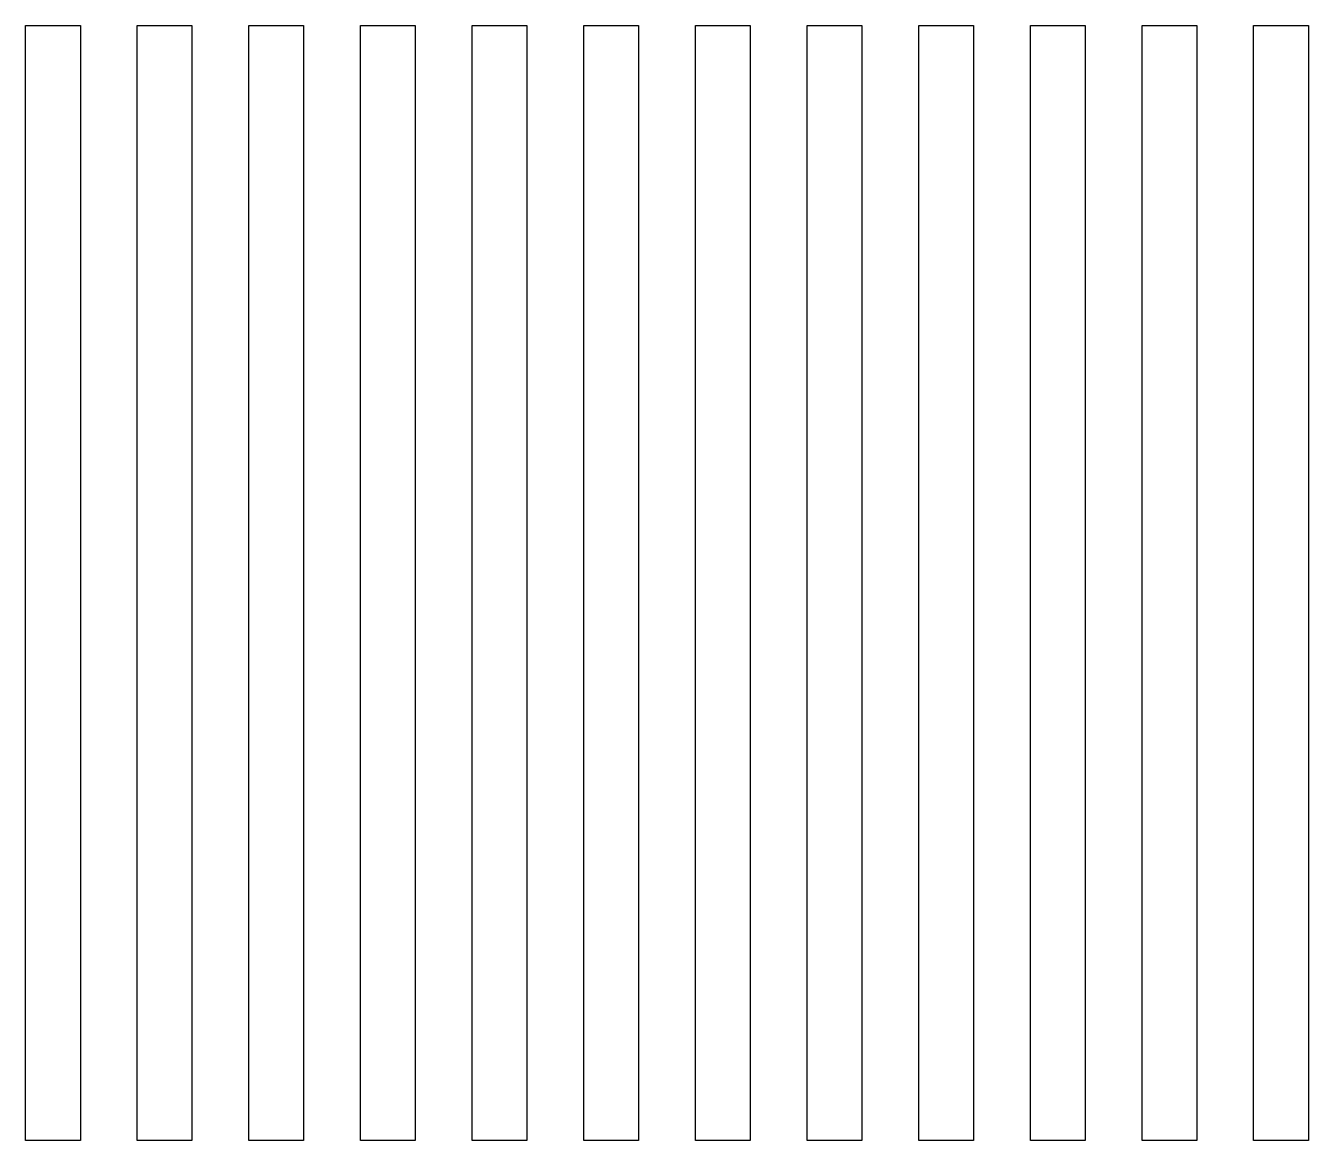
# Model space of a CAD drawing. Header units: millimetres. Extents: x -250 to 4, y -26 to 51.
# Drawn here: x -50.99 to -28.01, y 2.51 to 22.49 of the extents above; entities that cross this region are included whole.
import ezdxf

# ---------------------------------------------------------------- set-up
doc = ezdxf.new("R2010")
doc.units = ezdxf.units.MM
doc.layers.add('1', color=7, linetype='CONTINUOUS')

msp = doc.modelspace()

# ---------------------------------------------------------------- linework, layer by layer
at = {"layer": '1', "color": 0}
for p, q in [((-50.99, 2.51), (-50.99, 22.49)), ((-50.99, 22.49), (-50.01, 22.49)), ((-50.01, 22.49), (-50.01, 2.51)), ((-48.99, 2.51), (-48.99, 22.49)), ((-48.99, 22.49), (-48.01, 22.49)), ((-48.01, 22.49), (-48.01, 2.51)), ((-46.99, 2.51), (-46.99, 22.49)), ((-46.99, 22.49), (-46.01, 22.49)), ((-46.01, 22.49), (-46.01, 2.51)), ((-44.99, 2.51), (-44.99, 22.49)), ((-44.99, 22.49), (-44.01, 22.49)), ((-44.01, 22.49), (-44.01, 2.51)), ((-42.99, 2.51), (-42.99, 22.49)), ((-42.99, 22.49), (-42.01, 22.49)), ((-42.01, 22.49), (-42.01, 2.51)), ((-40.99, 2.51), (-40.99, 22.49)), ((-40.99, 22.49), (-40.01, 22.49)), ((-40.01, 22.49), (-40.01, 2.51)), ((-38.99, 2.51), (-38.99, 22.49)), ((-38.99, 22.49), (-38.01, 22.49)), ((-38.01, 22.49), (-38.01, 2.51)), ((-36.99, 2.51), (-36.99, 22.49)), ((-36.99, 22.49), (-36.01, 22.49)), ((-36.01, 22.49), (-36.01, 2.51)), ((-34.99, 2.51), (-34.99, 22.49)), ((-34.99, 22.49), (-34.01, 22.49)), ((-34.01, 22.49), (-34.01, 2.51)), ((-32.99, 2.51), (-32.99, 22.49)), ((-32.99, 22.49), (-32.01, 22.49)), ((-32.01, 22.49), (-32.01, 2.51)), ((-30.99, 2.51), (-30.99, 22.49)), ((-30.99, 22.49), (-30.01, 22.49)), ((-30.01, 22.49), (-30.01, 2.51)), ((-28.99, 2.51), (-28.99, 22.49)), ((-28.99, 22.49), (-28.01, 22.49)), ((-28.01, 22.49), (-28.01, 2.51)), ((-50.01, 2.51), (-50.99, 2.51)), ((-48.01, 2.51), (-48.99, 2.51)), ((-46.01, 2.51), (-46.99, 2.51)), ((-44.01, 2.51), (-44.99, 2.51)), ((-42.01, 2.51), (-42.99, 2.51)), ((-40.01, 2.51), (-40.99, 2.51)), ((-38.01, 2.51), (-38.99, 2.51)), ((-36.01, 2.51), (-36.99, 2.51)), ((-34.01, 2.51), (-34.99, 2.51)), ((-32.01, 2.51), (-32.99, 2.51)), ((-30.01, 2.51), (-30.99, 2.51)), ((-28.01, 2.51), (-28.99, 2.51))]:
    msp.add_line(p, q, dxfattribs=at)

doc.saveas('drawing.dxf')
